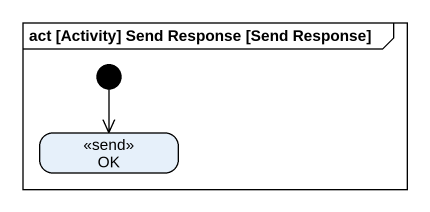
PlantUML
@startuml
mainframe act [Activity] Send Response [Send Response]
hide empty description
state OK <<send>>
[*] --> OK
@enduml
